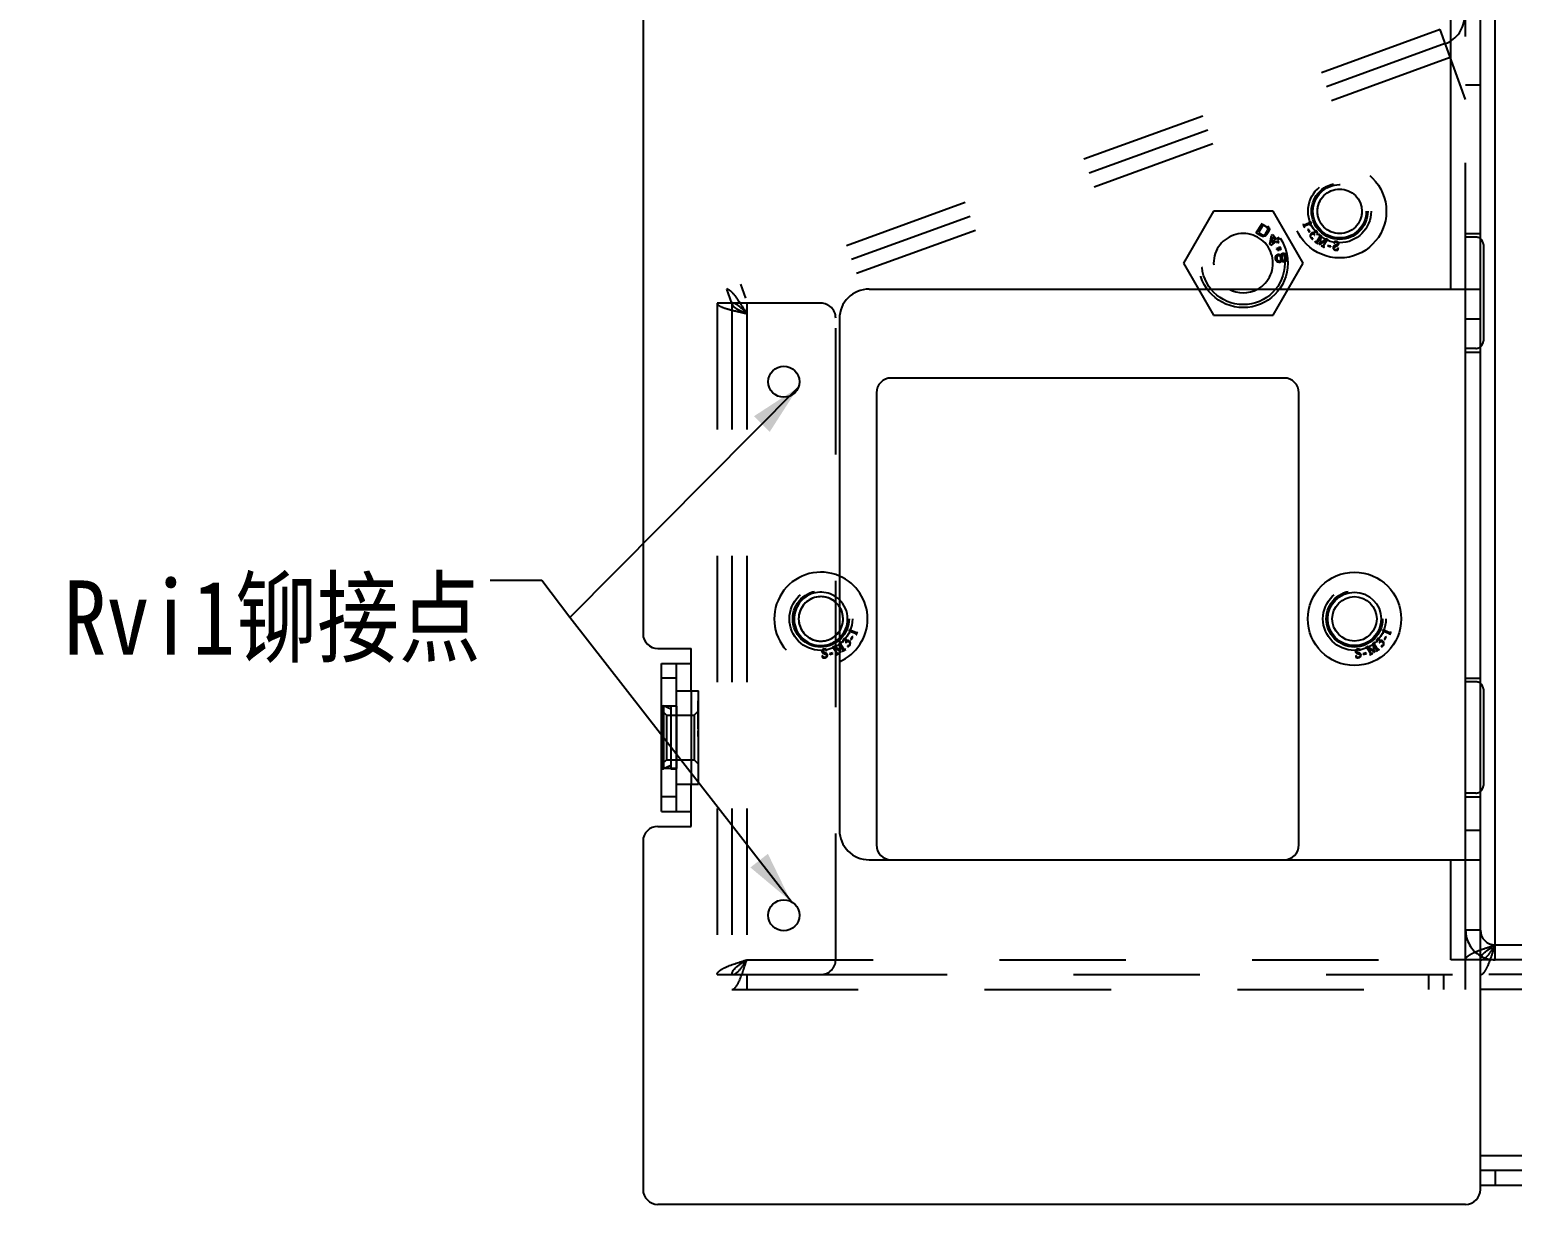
# Model space of a CAD drawing. Header units: millimetres. Extents: x 0 to 8948, y -1340 to 1100.
# Drawn here: x 5355.2 to 5455.3, y -866.8 to -787.6 of the extents above; entities that cross this region are included whole.
import ezdxf

# ---------------------------------------------------------------- set-up
doc = ezdxf.new("R2010")
doc.units = ezdxf.units.MM
doc.header["$LTSCALE"] = 85.25
doc.linetypes.add('HIDDEN', pattern=[0.2, 0.1, -0.1])
doc.layers.get('0').update_dxf_attribs({"linetype": 'CONTINUOUS'})
doc.layers.add('02___PRT_ALL_AXES', color=7, linetype='CONTINUOUS')
doc.layers.add('DEFAULT_2', color=8, linetype='HIDDEN')
doc.styles.get("Standard").update_dxf_attribs({"font": 'txt', "width": 0.85})
doc.dimstyles.get("Standard").update_dxf_attribs({"dimtxt": 2.5, "dimasz": 3.5, "dimexe": 1.5, "dimexo": 1, "dimtad": 1, "dimdsep": 46, "dimtxsty": 'Standard', "dimblk": '_FILLED', "dimblk1": '_FILLED', "dimblk2": '_FILLED', "dimcen": 0.09, "dimadec": 0, "dimazin": 0, "dimtol": 1, "dimtp": 0.01, "dimtm": 0.01, "dimtfac": 1, "dimtofl": 0, "dimtmove": 0, "dimatfit": 3, "dimldrblk": '_FILLED', "dimfxl": 0, "dimtolj": 1, "dimarcsym": 0})

# ---------------------------------------------------------------- blocks, each defined once
blk = doc.blocks.new('_FILLED')
at = {"color": 0, "linetype": 'ByBlock'}
blk.add_solid([(0, 0), (-1, 0.214), (-1, -0.214)], dxfattribs=at)

msp = doc.modelspace()

# ---------------------------------------------------------------- linework, layer by layer
at = {"color": 7, "linetype": 'Continuous'}
for p, q in [((5453.102, -865.829), (5453.102, -613.329)), ((5454.102, -850.329), (5454.102, -645.329)), ((5396.602, -743.829), (5396.602, -828.329)), ((5451.102, -805.079), (5451.102, -773.329)), ((5453.302, -802.079), (5453.302, -808.579)), ((5411.852, -805.079), (5453.102, -805.079)), ((5434.071, -805.079), (5435.081, -806.829)), ((5439.123, -806.829), (5440.133, -805.079)), ((5409.852, -807.079), (5409.852, -841.579)), ((5435.081, -806.829), (5439.123, -806.829)), ((5452.102, -807.079), (5453.102, -807.079)), ((5439.852, -811.079), (5413.352, -811.079)), ((5412.352, -812.079), (5412.352, -842.579)), ((5440.852, -842.579), (5440.852, -812.079)), ((5410.514, -828.065), (5410.502, -828.093)), ((5410.995, -828.266), (5410.514, -828.065)), ((5410.581, -828.276), (5410.558, -828.149)), ((5410.558, -828.149), (5410.972, -828.321)), ((5410.56, -828.281), (5410.581, -828.276)), ((5411.064, -828.214), (5411.041, -828.25)), ((5411.077, -828.22), (5411.064, -828.214)), ((5446.514, -828.065), (5446.502, -828.093)), ((5446.995, -828.266), (5446.514, -828.065)), ((5446.581, -828.276), (5446.558, -828.149)), ((5446.558, -828.149), (5446.972, -828.321)), ((5446.56, -828.281), (5446.581, -828.276)), ((5447.064, -828.214), (5447.041, -828.25)), ((5447.077, -828.22), (5447.064, -828.214)), ((5409.852, -829.104), (5409.909, -829.467)), ((5409.87, -829.05), (5410.089, -829.414)), ((5409.956, -829.587), (5409.87, -829.05)), ((5410.146, -829.372), (5409.933, -829.019)), ((5409.945, -828.949), (5409.987, -828.91)), ((5409.987, -828.91), (5409.98, -828.897)), ((5410.115, -828.894), (5410.133, -828.888)), ((5410.291, -828.941), (5410.311, -828.946)), ((5410.401, -829.176), (5410.408, -829.193)), ((5410.716, -828.528), (5410.602, -828.71)), ((5410.602, -828.71), (5410.635, -828.731)), ((5410.635, -828.731), (5410.749, -828.548)), ((5410.749, -828.548), (5410.716, -828.528)), ((5410.993, -828.364), (5410.982, -828.411)), ((5410.982, -828.411), (5410.996, -828.416)), ((5445.357, -829.273), (5445.364, -829.285)), ((5445.364, -829.285), (5445.44, -829.251)), ((5445.44, -829.251), (5445.688, -829.662)), ((5445.711, -829.649), (5445.469, -829.247)), ((5445.469, -829.247), (5445.956, -829.587)), ((5445.909, -829.467), (5445.503, -829.185)), ((5445.833, -828.986), (5445.909, -829.467)), ((5445.87, -829.05), (5446.089, -829.414)), ((5445.956, -829.587), (5445.87, -829.05)), ((5446.146, -829.372), (5445.933, -829.019)), ((5445.945, -828.949), (5445.987, -828.91)), ((5445.987, -828.91), (5445.98, -828.897)), ((5446.115, -828.894), (5446.133, -828.888)), ((5446.291, -828.941), (5446.311, -828.946)), ((5446.401, -829.176), (5446.408, -829.193)), ((5446.716, -828.528), (5446.602, -828.71)), ((5446.602, -828.71), (5446.635, -828.731)), ((5446.635, -828.731), (5446.749, -828.548)), ((5446.749, -828.548), (5446.716, -828.528)), ((5446.993, -828.364), (5446.982, -828.411)), ((5446.982, -828.411), (5446.996, -828.416)), ((5397.602, -829.329), (5399.852, -829.329)), ((5399.852, -832.179), (5399.852, -829.329)), ((5409.909, -829.467), (5409.852, -829.427)), ((5409.852, -829.514), (5409.956, -829.587)), ((5410.087, -829.472), (5410.046, -829.51)), ((5410.046, -829.51), (5410.054, -829.522)), ((5410.269, -829.376), (5410.195, -829.402)), ((5410.277, -829.388), (5410.269, -829.376)), ((5444.694, -829.795), (5444.706, -829.794)), ((5444.694, -829.795), (5444.698, -829.931)), ((5444.972, -829.494), (5444.96, -829.495)), ((5444.972, -829.494), (5444.965, -829.39)), ((5445.392, -829.627), (5445.186, -829.689)), ((5445.186, -829.689), (5445.198, -829.727)), ((5445.198, -829.727), (5445.404, -829.664)), ((5445.404, -829.664), (5445.392, -829.627)), ((5445.67, -829.726), (5445.632, -829.76)), ((5445.632, -829.76), (5445.64, -829.772)), ((5445.834, -829.638), (5445.758, -829.673)), ((5445.841, -829.651), (5445.834, -829.638)), ((5446.087, -829.472), (5446.046, -829.51)), ((5446.046, -829.51), (5446.054, -829.522)), ((5446.269, -829.376), (5446.195, -829.402)), ((5446.277, -829.388), (5446.269, -829.376)), ((5397.852, -830.329), (5399.852, -830.329)), ((5398.852, -840.329), (5398.852, -830.329)), ((5398.852, -831.329), (5397.852, -831.329)), ((5398.852, -832.179), (5400.352, -832.179)), ((5400.352, -838.479), (5400.352, -832.18)), ((5453.302, -832.079), (5453.302, -838.579)), ((5398.852, -838.479), (5400.352, -838.479)), ((5399.852, -841.329), (5399.852, -838.479)), ((5398.852, -839.329), (5397.852, -839.329)), ((5397.852, -840.329), (5399.852, -840.329)), ((5397.602, -841.329), (5399.852, -841.329)), ((5452.102, -841.579), (5453.102, -841.579)), ((5396.602, -842.329), (5396.602, -865.829)), ((5411.852, -843.579), (5453.102, -843.579)), ((5451.102, -850.329), (5451.102, -843.579)), ((5454.102, -849.329), (5768.102, -849.329)), ((5769.102, -850.329), (5451.102, -850.329)), ((5769.102, -852.329), (5453.102, -852.329)), ((5453.102, -863.529), (5460.452, -863.529)), ((5453.102, -864.529), (5769.102, -864.529)), ((5454.102, -864.529), (5454.102, -865.529)), ((5452.102, -866.829), (5397.602, -866.829))]:
    msp.add_line(p, q, dxfattribs=at)
at = {"color": 3, "linetype": 'Continuous'}
for p, q in [((5452.102, -843.579), (5452.102, -805.079)), ((5397.852, -840.329), (5397.852, -830.329)), ((5453.102, -865.529), (5769.102, -865.529))]:
    msp.add_line(p, q, dxfattribs=at)
at = {"color": 7, "linetype": 'Continuous'}
for radius in [3.15, 1.8, 1.5]:
    msp.add_circle((5444.602, -827.329), radius, dxfattribs=at)
for centre, radius, start, end in [((5452.802, -802.079), 0.5, 0, 51.92969), ((5411.852, -807.079), 2, 90, 180), ((5452.802, -808.579), 0.5, 308.07031, 0), ((5413.352, -812.079), 1, 90, 180), ((5439.852, -812.079), 1, 0, 90), ((5408.602, -827.329), 3.15, 293.38463, 66.61689), ((5408.602, -827.329), 1.8, 314.04833, 45.95367), ((5408.602, -827.329), 1.5, 326.48413, 33.51587), ((5397.602, -828.329), 1, 180, 270), ((5409.169, -827.711), 1.438, 298.37484, 301.08982), ((5445.169, -827.711), 1.438, 297.53662, 301.08982), ((5452.802, -832.079), 0.5, 0, 51.92969), ((5452.802, -838.579), 0.5, 308.07031, 0), ((5397.602, -842.329), 1, 90, 180), ((5411.852, -841.579), 2, 180, 270), ((5413.352, -842.579), 1, 180, 270), ((5439.852, -842.579), 1, 270, 0), ((5454.102, -848.329), 1, 180, 270), ((5397.602, -865.829), 1, 180, 270), ((5452.102, -865.829), 1, 270, 0)]:
    msp.add_arc(centre, radius, start, end, dxfattribs=at)
at = {"color": 3, "linetype": 'Continuous'}
msp.add_arc((5454.102, -848.329), 2, 239.86467, 270, dxfattribs=at)
at = {"color": 7, "linetype": 'Continuous'}
for points in [[(5410.502, -828.093), (5410.531, -828.169), (5410.551, -828.232), (5410.56, -828.281)], [(5411.041, -828.25), (5411.03, -828.269), (5411.015, -828.274), (5410.995, -828.266)], [(5411.034, -828.317), (5411.049, -828.281), (5411.064, -828.249), (5411.077, -828.22)], [(5446.502, -828.093), (5446.531, -828.169), (5446.551, -828.232), (5446.56, -828.281)], [(5447.041, -828.25), (5447.03, -828.269), (5447.015, -828.274), (5446.995, -828.266)], [(5447.034, -828.317), (5447.049, -828.281), (5447.064, -828.249), (5447.077, -828.22)], [(5409.98, -828.897), (5409.959, -828.912), (5409.936, -828.927), (5409.911, -828.942)], [(5409.933, -829.019), (5409.924, -829.004), (5409.92, -828.992), (5409.922, -828.982)], [(5409.922, -828.982), (5409.924, -828.972), (5409.932, -828.962), (5409.945, -828.949)], [(5410.088, -828.785), (5410.087, -828.817), (5410.096, -828.853), (5410.115, -828.894)], [(5410.128, -828.694), (5410.103, -828.723), (5410.09, -828.753), (5410.088, -828.785)], [(5410.133, -828.888), (5410.12, -828.861), (5410.115, -828.834), (5410.119, -828.808)], [(5410.119, -828.808), (5410.123, -828.782), (5410.132, -828.76), (5410.148, -828.742)], [(5410.207, -828.651), (5410.177, -828.655), (5410.151, -828.669), (5410.128, -828.694)], [(5410.148, -828.742), (5410.165, -828.723), (5410.185, -828.713), (5410.207, -828.711)], [(5410.278, -828.668), (5410.261, -828.652), (5410.237, -828.647), (5410.207, -828.651)], [(5410.207, -828.711), (5410.229, -828.709), (5410.25, -828.716), (5410.268, -828.732)], [(5410.268, -828.732), (5410.294, -828.755), (5410.302, -828.808), (5410.294, -828.89)], [(5410.312, -828.731), (5410.307, -828.705), (5410.296, -828.684), (5410.278, -828.668)], [(5410.294, -828.89), (5410.292, -828.908), (5410.291, -828.925), (5410.291, -828.941)], [(5410.311, -828.946), (5410.312, -828.915), (5410.319, -828.89), (5410.334, -828.874)], [(5410.314, -828.833), (5410.318, -828.791), (5410.317, -828.758), (5410.312, -828.731)], [(5410.414, -828.781), (5410.374, -828.781), (5410.341, -828.799), (5410.314, -828.833)], [(5410.334, -828.874), (5410.354, -828.852), (5410.379, -828.843), (5410.411, -828.846)], [(5410.408, -829.157), (5410.403, -829.162), (5410.401, -829.169), (5410.401, -829.176)], [(5410.444, -829.141), (5410.427, -829.144), (5410.415, -829.149), (5410.408, -829.157)], [(5410.408, -829.193), (5410.418, -829.203), (5410.434, -829.202), (5410.456, -829.193)], [(5410.411, -828.846), (5410.442, -828.849), (5410.473, -828.863), (5410.501, -828.888)], [(5410.524, -828.826), (5410.49, -828.795), (5410.454, -828.78), (5410.414, -828.781)], [(5410.53, -829.103), (5410.514, -829.12), (5410.485, -829.133), (5410.444, -829.141)], [(5410.456, -829.193), (5410.478, -829.183), (5410.503, -829.163), (5410.531, -829.132)], [(5410.501, -828.888), (5410.535, -828.919), (5410.555, -828.956), (5410.56, -828.998)], [(5410.593, -828.972), (5410.591, -828.914), (5410.568, -828.865), (5410.524, -828.826)], [(5410.56, -828.998), (5410.565, -829.041), (5410.554, -829.076), (5410.53, -829.103)], [(5410.531, -829.132), (5410.574, -829.084), (5410.595, -829.031), (5410.593, -828.972)], [(5410.972, -828.321), (5410.991, -828.329), (5410.998, -828.343), (5410.993, -828.364)], [(5410.996, -828.416), (5411.006, -828.387), (5411.019, -828.354), (5411.034, -828.317)], [(5445.433, -829.23), (5445.392, -829.255), (5445.366, -829.269), (5445.357, -829.273)], [(5445.503, -829.185), (5445.491, -829.194), (5445.467, -829.209), (5445.433, -829.23)], [(5445.98, -828.897), (5445.959, -828.912), (5445.936, -828.927), (5445.911, -828.942)], [(5445.933, -829.019), (5445.924, -829.004), (5445.92, -828.992), (5445.922, -828.982)], [(5445.922, -828.982), (5445.924, -828.972), (5445.932, -828.962), (5445.945, -828.949)], [(5446.088, -828.785), (5446.087, -828.817), (5446.096, -828.853), (5446.115, -828.894)], [(5446.128, -828.694), (5446.103, -828.723), (5446.09, -828.753), (5446.088, -828.785)], [(5446.133, -828.888), (5446.12, -828.861), (5446.115, -828.834), (5446.119, -828.808)], [(5446.119, -828.808), (5446.123, -828.782), (5446.132, -828.76), (5446.148, -828.742)], [(5446.207, -828.651), (5446.177, -828.655), (5446.151, -828.669), (5446.128, -828.694)], [(5446.148, -828.742), (5446.165, -828.723), (5446.185, -828.713), (5446.207, -828.711)], [(5446.278, -828.668), (5446.261, -828.652), (5446.237, -828.647), (5446.207, -828.651)], [(5446.207, -828.711), (5446.229, -828.709), (5446.25, -828.716), (5446.268, -828.732)], [(5446.268, -828.732), (5446.294, -828.755), (5446.302, -828.808), (5446.294, -828.89)], [(5446.312, -828.731), (5446.307, -828.705), (5446.296, -828.684), (5446.278, -828.668)], [(5446.294, -828.89), (5446.292, -828.908), (5446.291, -828.925), (5446.291, -828.941)], [(5446.311, -828.946), (5446.312, -828.915), (5446.319, -828.89), (5446.334, -828.874)], [(5446.314, -828.833), (5446.318, -828.791), (5446.317, -828.758), (5446.312, -828.731)], [(5446.414, -828.781), (5446.374, -828.781), (5446.341, -828.799), (5446.314, -828.833)], [(5446.334, -828.874), (5446.354, -828.852), (5446.379, -828.843), (5446.411, -828.846)], [(5446.408, -829.157), (5446.403, -829.162), (5446.401, -829.169), (5446.401, -829.176)], [(5446.444, -829.141), (5446.427, -829.144), (5446.415, -829.149), (5446.408, -829.157)], [(5446.408, -829.193), (5446.418, -829.203), (5446.434, -829.202), (5446.456, -829.193)], [(5446.411, -828.846), (5446.442, -828.849), (5446.473, -828.863), (5446.501, -828.888)], [(5446.524, -828.826), (5446.49, -828.795), (5446.454, -828.78), (5446.414, -828.781)], [(5446.53, -829.103), (5446.514, -829.12), (5446.485, -829.133), (5446.444, -829.141)], [(5446.456, -829.193), (5446.478, -829.183), (5446.503, -829.163), (5446.531, -829.132)], [(5446.501, -828.888), (5446.535, -828.919), (5446.555, -828.956), (5446.56, -828.998)], [(5446.593, -828.972), (5446.591, -828.914), (5446.568, -828.865), (5446.524, -828.826)], [(5446.56, -828.998), (5446.565, -829.041), (5446.554, -829.076), (5446.53, -829.103)], [(5446.531, -829.132), (5446.574, -829.084), (5446.595, -829.031), (5446.593, -828.972)], [(5446.972, -828.321), (5446.991, -828.329), (5446.998, -828.343), (5446.993, -828.364)], [(5446.996, -828.416), (5447.006, -828.387), (5447.019, -828.354), (5447.034, -828.317)], [(5410.054, -829.522), (5410.095, -829.496), (5410.131, -829.473), (5410.164, -829.453)], [(5410.103, -829.447), (5410.103, -829.455), (5410.098, -829.463), (5410.087, -829.472)], [(5410.089, -829.414), (5410.099, -829.43), (5410.103, -829.441), (5410.103, -829.447)], [(5410.17, -829.403), (5410.163, -829.399), (5410.156, -829.389), (5410.146, -829.372)], [(5410.164, -829.453), (5410.188, -829.438), (5410.226, -829.417), (5410.277, -829.388)], [(5410.195, -829.402), (5410.185, -829.407), (5410.176, -829.406), (5410.17, -829.403)], [(5444.705, -829.42), (5444.674, -829.452), (5444.662, -829.489), (5444.666, -829.531)], [(5444.666, -829.531), (5444.67, -829.565), (5444.685, -829.595), (5444.713, -829.619)], [(5444.698, -829.931), (5444.749, -829.954), (5444.804, -829.962), (5444.863, -829.956)], [(5444.829, -829.365), (5444.776, -829.37), (5444.734, -829.389), (5444.705, -829.42)], [(5444.772, -829.898), (5444.738, -829.873), (5444.717, -829.838), (5444.706, -829.794)], [(5444.713, -829.497), (5444.71, -829.472), (5444.719, -829.449), (5444.738, -829.428)], [(5444.745, -829.549), (5444.725, -829.535), (5444.715, -829.517), (5444.713, -829.497)], [(5444.713, -829.619), (5444.74, -829.643), (5444.787, -829.667), (5444.854, -829.693)], [(5444.738, -829.428), (5444.758, -829.407), (5444.785, -829.394), (5444.817, -829.391)], [(5444.863, -829.606), (5444.804, -829.583), (5444.765, -829.564), (5444.745, -829.549)], [(5444.879, -829.93), (5444.841, -829.934), (5444.806, -829.924), (5444.772, -829.898)], [(5444.817, -829.391), (5444.886, -829.383), (5444.934, -829.418), (5444.96, -829.494)], [(5444.965, -829.39), (5444.928, -829.368), (5444.882, -829.359), (5444.829, -829.365)], [(5444.854, -829.693), (5444.901, -829.712), (5444.935, -829.729), (5444.957, -829.745)], [(5444.995, -829.671), (5444.968, -829.651), (5444.924, -829.63), (5444.863, -829.606)], [(5444.863, -829.956), (5444.926, -829.949), (5444.973, -829.929), (5445.005, -829.894)], [(5444.965, -829.889), (5444.943, -829.913), (5444.914, -829.926), (5444.879, -829.93)], [(5444.957, -829.745), (5444.979, -829.761), (5444.991, -829.782), (5444.994, -829.809)], [(5444.994, -829.809), (5444.997, -829.838), (5444.987, -829.865), (5444.965, -829.889)], [(5445.045, -829.766), (5445.041, -829.722), (5445.023, -829.69), (5444.995, -829.671)], [(5445.005, -829.894), (5445.037, -829.86), (5445.051, -829.816), (5445.045, -829.766)], [(5445.64, -829.772), (5445.679, -829.746), (5445.713, -829.725), (5445.739, -829.709)], [(5445.698, -829.692), (5445.697, -829.699), (5445.688, -829.711), (5445.67, -829.726)], [(5445.688, -829.662), (5445.696, -829.675), (5445.699, -829.685), (5445.698, -829.692)], [(5445.758, -829.673), (5445.741, -829.681), (5445.726, -829.674), (5445.711, -829.649)], [(5445.739, -829.709), (5445.775, -829.687), (5445.809, -829.668), (5445.841, -829.651)], [(5446.054, -829.522), (5446.095, -829.496), (5446.131, -829.473), (5446.164, -829.453)], [(5446.103, -829.447), (5446.103, -829.455), (5446.098, -829.463), (5446.087, -829.472)], [(5446.089, -829.414), (5446.099, -829.43), (5446.103, -829.441), (5446.103, -829.447)], [(5446.17, -829.403), (5446.163, -829.399), (5446.156, -829.389), (5446.146, -829.372)], [(5446.164, -829.453), (5446.188, -829.438), (5446.226, -829.417), (5446.277, -829.388)], [(5446.195, -829.402), (5446.185, -829.407), (5446.176, -829.406), (5446.17, -829.403)]]:
    msp.add_open_spline(points, degree=3, dxfattribs=at)
for points, knots in [([(5453.102, -850.329), (5453.102, -850.31), (5453.108, -850.226), (5453.139, -850.146), (5453.171, -850.092)], [0, 0, 0, 0, 0.2390557, 1, 1, 1, 1]), ([(5453.102, -850.329), (5453.129, -850.329), (5453.244, -850.318), (5453.35, -850.26), (5453.421, -850.207)], [0, 0, 0, 0, 0.2318764, 1, 1, 1, 1])]:
    msp.add_open_spline(points, degree=3, knots=knots, dxfattribs=at)
at = {"layer": '02___PRT_ALL_AXES', "color": 8, "linetype": 'HIDDEN'}
for p, q in [((5397.852, -833.229), (5397.852, -837.429)), ((5398.852, -833.229), (5397.852, -833.229)), ((5398.852, -833.229), (5398.852, -837.429)), ((5398.852, -837.429), (5397.852, -837.429))]:
    msp.add_line(p, q, dxfattribs=at)
at = {"layer": '02___PRT_ALL_AXES', "color": 7, "linetype": 'Continuous'}
for centre, radius in [((5443.602, -799.829), 1.5), ((5406.102, -811.329), 1.05), ((5444.602, -827.329), 1.5), ((5406.102, -847.329), 1.05)]:
    msp.add_circle(centre, radius, dxfattribs=at)
at = {"layer": '02___PRT_ALL_AXES', "color": 8, "linetype": 'HIDDEN'}
for centre, radius, start, end in [((5437.102, -803.329), 2, 298.75349, 241.24651), ((5408.602, -827.329), 1.5, 22.82893, 338.12674)]:
    msp.add_arc(centre, radius, start, end, dxfattribs=at)
at = {"layer": '02___PRT_ALL_AXES', "color": 7, "linetype": 'Continuous'}
for centre, radius, start, end in [((5437.102, -803.329), 2, 241.24651, 298.75349), ((5408.602, -827.329), 1.5, 338.12674, 22.82893)]:
    msp.add_arc(centre, radius, start, end, dxfattribs=at)
at = {"layer": 'DEFAULT_2', "color": 8, "linetype": 'HIDDEN'}
for p, q in [((5452.102, -805.079), (5452.102, -645.329)), ((5450.384, -787.574), (5402.26, -805.09)), ((5452.102, -792.295), (5450.384, -787.574)), ((5450.726, -788.514), (5402.602, -806.03)), ((5451.068, -789.454), (5403.602, -806.73)), ((5453.102, -791.329), (5452.102, -791.329)), ((5435.081, -799.829), (5433.06, -803.329)), ((5439.123, -799.829), (5435.081, -799.829)), ((5441.143, -803.329), (5439.123, -799.829)), ((5437.979, -801.285), (5438.391, -800.621)), ((5438.432, -800.744), (5438.118, -801.251)), ((5438.118, -801.251), (5438.373, -801.409)), ((5438.687, -800.903), (5438.432, -800.744)), ((5438.604, -801.352), (5438.739, -801.135)), ((5438.735, -800.952), (5438.687, -800.903)), ((5438.824, -801.188), (5438.689, -801.405)), ((5438.759, -801.008), (5438.735, -800.952)), ((5438.739, -801.135), (5438.761, -801.069)), ((5438.744, -800.819), (5438.803, -800.874)), ((5438.761, -801.069), (5438.759, -801.008)), ((5438.803, -800.874), (5438.842, -800.938)), ((5438.855, -801.107), (5438.824, -801.188)), ((5438.842, -800.938), (5438.862, -801.031)), ((5438.862, -801.031), (5438.855, -801.107)), ((5441.14, -800.714), (5441.126, -800.72)), ((5441.163, -800.75), (5441.14, -800.714)), ((5441.69, -800.565), (5441.208, -800.766)), ((5441.208, -800.916), (5441.221, -800.911)), ((5441.221, -800.911), (5441.211, -800.864)), ((5441.231, -800.821), (5441.646, -800.649)), ((5441.488, -801.028), (5441.455, -801.048)), ((5441.455, -801.048), (5441.569, -801.231)), ((5441.602, -801.21), (5441.488, -801.028)), ((5441.569, -801.231), (5441.602, -801.21)), ((5441.646, -800.649), (5441.623, -800.776)), ((5441.623, -800.776), (5441.644, -800.781)), ((5441.702, -800.593), (5441.69, -800.565)), ((5438.319, -801.496), (5437.979, -801.285)), ((5438.399, -801.525), (5438.319, -801.496)), ((5438.373, -801.409), (5438.439, -801.43)), ((5438.473, -801.531), (5438.399, -801.525)), ((5438.439, -801.43), (5438.499, -801.427)), ((5438.566, -801.509), (5438.473, -801.531)), ((5438.499, -801.427), (5438.554, -801.401)), ((5438.554, -801.401), (5438.604, -801.352)), ((5438.63, -801.468), (5438.566, -801.509)), ((5438.689, -801.405), (5438.63, -801.468)), ((5438.892, -802.048), (5439.015, -801.452)), ((5438.952, -802.128), (5438.892, -802.048)), ((5439.318, -801.849), (5438.952, -802.128)), ((5439.085, -801.544), (5439, -801.966)), ((5439, -801.966), (5439.257, -801.77)), ((5439.015, -801.452), (5439.096, -801.39)), ((5439.257, -801.77), (5439.085, -801.544)), ((5439.096, -801.39), (5439.338, -801.708)), ((5439.419, -801.982), (5439.318, -801.849)), ((5439.338, -801.708), (5439.527, -801.564)), ((5439.585, -801.646), (5439.399, -801.787)), ((5439.399, -801.787), (5439.5, -801.92)), ((5439.5, -801.92), (5439.419, -801.982)), ((5439.498, -802.341), (5439.556, -802.21)), ((5439.578, -802.219), (5439.529, -802.328)), ((5439.556, -802.21), (5439.578, -802.219)), ((5441.796, -801.693), (5441.803, -801.676)), ((5441.893, -801.446), (5441.913, -801.441)), ((5441.935, -801.876), (5441.927, -801.888)), ((5442.009, -801.902), (5441.935, -801.876)), ((5442.271, -801.519), (5442.058, -801.872)), ((5442.071, -801.388), (5442.089, -801.394)), ((5442.114, -801.914), (5442.334, -801.55)), ((5442.157, -802.01), (5442.116, -801.972)), ((5442.15, -802.022), (5442.157, -802.01)), ((5442.224, -801.397), (5442.217, -801.41)), ((5442.217, -801.41), (5442.259, -801.449)), ((5442.334, -801.55), (5442.248, -802.087)), ((5442.248, -802.087), (5442.735, -801.747)), ((5442.295, -801.967), (5442.37, -801.486)), ((5442.701, -801.685), (5442.295, -801.967)), ((5442.37, -802.138), (5442.362, -802.151)), ((5442.446, -802.173), (5442.37, -802.138)), ((5442.735, -801.747), (5442.493, -802.149)), ((5442.516, -802.162), (5442.763, -801.751)), ((5442.572, -802.26), (5442.534, -802.226)), ((5442.564, -802.272), (5442.572, -802.26)), ((5442.763, -801.751), (5442.839, -801.785)), ((5442.812, -802.127), (5442.8, -802.164)), ((5442.8, -802.164), (5443.006, -802.227)), ((5443.018, -802.189), (5442.812, -802.127)), ((5442.839, -801.785), (5442.847, -801.773)), ((5443.006, -802.227), (5443.018, -802.189)), ((5443.239, -801.89), (5443.232, -801.994)), ((5443.232, -801.994), (5443.243, -801.995)), ((5452.102, -801.329), (5453.102, -801.329)), ((5452.802, -801.579), (5452.102, -801.579)), ((5439.277, -802.997), (5439.283, -802.913)), ((5439.286, -803.063), (5439.277, -802.997)), ((5439.283, -802.913), (5439.322, -802.823)), ((5439.314, -803.144), (5439.286, -803.063)), ((5439.376, -803.219), (5439.314, -803.144)), ((5439.322, -802.823), (5439.366, -802.767)), ((5439.355, -802.397), (5439.466, -802.353)), ((5439.367, -802.428), (5439.355, -802.397)), ((5439.356, -802.307), (5439.366, -802.285)), ((5439.466, -802.353), (5439.356, -802.307)), ((5439.369, -802.917), (5439.361, -802.986)), ((5439.361, -802.986), (5439.37, -803.052)), ((5439.366, -802.285), (5439.498, -802.341)), ((5439.366, -802.767), (5439.445, -802.722)), ((5439.478, -802.384), (5439.367, -802.428)), ((5439.411, -802.844), (5439.369, -802.917)), ((5439.37, -803.052), (5439.396, -803.116)), ((5439.434, -803.262), (5439.376, -803.219)), ((5439.396, -803.116), (5439.456, -803.175)), ((5439.457, -802.804), (5439.411, -802.844)), ((5439.43, -802.493), (5439.478, -802.384)), ((5439.452, -802.502), (5439.43, -802.493)), ((5439.522, -803.283), (5439.434, -803.262)), ((5439.445, -802.722), (5439.496, -802.715)), ((5439.51, -802.372), (5439.452, -802.502)), ((5439.456, -803.175), (5439.511, -803.201)), ((5439.49, -802.8), (5439.457, -802.804)), ((5439.546, -802.826), (5439.49, -802.8)), ((5439.496, -802.715), (5439.568, -802.739)), ((5439.642, -802.427), (5439.51, -802.372)), ((5439.511, -803.201), (5439.545, -803.196)), ((5439.573, -803.276), (5439.522, -803.283)), ((5439.529, -802.328), (5439.64, -802.284)), ((5439.652, -802.315), (5439.541, -802.359)), ((5439.541, -802.359), (5439.651, -802.405)), ((5439.545, -803.196), (5439.591, -803.156)), ((5439.605, -802.885), (5439.546, -802.826)), ((5439.568, -802.739), (5439.625, -802.781)), ((5439.636, -803.234), (5439.573, -803.276)), ((5439.591, -803.156), (5439.632, -803.083)), ((5439.631, -802.949), (5439.605, -802.885)), ((5439.625, -802.781), (5439.647, -802.812)), ((5439.64, -803.015), (5439.631, -802.949)), ((5439.632, -803.083), (5439.64, -803.015)), ((5439.68, -803.178), (5439.636, -803.234)), ((5439.64, -802.284), (5439.652, -802.315)), ((5439.651, -802.405), (5439.642, -802.427)), ((5439.647, -802.812), (5439.659, -802.777)), ((5439.659, -802.777), (5439.701, -802.704)), ((5439.692, -803.142), (5439.68, -803.178)), ((5439.713, -803.173), (5439.692, -803.142)), ((5439.706, -802.871), (5439.699, -802.94)), ((5439.699, -802.94), (5439.708, -803.006)), ((5439.701, -802.704), (5439.78, -802.659)), ((5439.731, -802.8), (5439.706, -802.871)), ((5439.708, -803.006), (5439.734, -803.069)), ((5439.773, -803.232), (5439.713, -803.173)), ((5439.792, -802.742), (5439.731, -802.8)), ((5439.734, -803.069), (5439.776, -803.131)), ((5439.862, -803.254), (5439.773, -803.232)), ((5439.776, -803.131), (5439.851, -803.171)), ((5439.78, -802.659), (5439.831, -802.652)), ((5439.842, -802.735), (5439.792, -802.742)), ((5439.831, -802.652), (5439.92, -802.674)), ((5439.917, -802.775), (5439.842, -802.735)), ((5439.851, -803.171), (5439.901, -803.164)), ((5439.912, -803.247), (5439.862, -803.254)), ((5439.901, -803.164), (5439.962, -803.105)), ((5439.992, -803.202), (5439.912, -803.247)), ((5439.959, -802.836), (5439.917, -802.775)), ((5439.92, -802.674), (5439.977, -802.716)), ((5439.985, -802.9), (5439.959, -802.836)), ((5439.962, -803.105), (5439.986, -803.035)), ((5439.977, -802.716), (5440.039, -802.792)), ((5439.994, -802.966), (5439.985, -802.9)), ((5439.986, -803.035), (5439.994, -802.966)), ((5440.036, -803.146), (5439.992, -803.202)), ((5440.075, -803.056), (5440.036, -803.146)), ((5440.039, -802.792), (5440.067, -802.87)), ((5440.081, -802.973), (5440.075, -803.056)), ((5443.51, -802.295), (5443.498, -802.294)), ((5443.506, -802.431), (5443.51, -802.295)), ((5433.06, -803.329), (5434.071, -805.079)), ((5440.133, -805.079), (5441.143, -803.329)), ((5402.602, -806.03), (5402.26, -805.09)), ((5403.542, -805.688), (5403.2, -804.748)), ((5401.602, -806.03), (5401.602, -851.329)), ((5408.602, -806.03), (5401.602, -806.03)), ((5402.602, -806.03), (5402.602, -852.329)), ((5403.602, -806.03), (5403.602, -851.329)), ((5409.602, -850.329), (5409.602, -807.03)), ((5452.802, -809.079), (5452.102, -809.079)), ((5452.102, -809.329), (5453.102, -809.329)), ((5409.357, -829.273), (5409.364, -829.285)), ((5409.364, -829.285), (5409.44, -829.251)), ((5409.44, -829.251), (5409.688, -829.662)), ((5409.711, -829.649), (5409.469, -829.247)), ((5409.469, -829.247), (5409.852, -829.514)), ((5409.852, -829.427), (5409.503, -829.185)), ((5409.833, -828.986), (5409.852, -829.104)), ((5408.694, -829.795), (5408.706, -829.794)), ((5408.694, -829.795), (5408.698, -829.931)), ((5408.972, -829.494), (5408.96, -829.495)), ((5408.972, -829.494), (5408.965, -829.39)), ((5409.392, -829.627), (5409.186, -829.689)), ((5409.186, -829.689), (5409.198, -829.727)), ((5409.198, -829.727), (5409.404, -829.664)), ((5409.404, -829.664), (5409.392, -829.627)), ((5409.67, -829.726), (5409.632, -829.76)), ((5409.632, -829.76), (5409.64, -829.772)), ((5409.834, -829.638), (5409.758, -829.673)), ((5409.841, -829.651), (5409.834, -829.638)), ((5399.852, -832.179), (5399.852, -838.479)), ((5452.102, -831.329), (5453.102, -831.329)), ((5452.802, -831.579), (5452.102, -831.579)), ((5397.882, -833.204), (5397.982, -833.204)), ((5397.882, -833.205), (5397.882, -837.454)), ((5397.982, -833.204), (5397.982, -837.454)), ((5398.472, -833.43), (5397.982, -833.204)), ((5398.472, -833.204), (5398.852, -833.204)), ((5398.472, -833.205), (5398.472, -837.454)), ((5400.332, -834.745), (5400.332, -832.854)), ((5400.332, -832.854), (5400.352, -832.854)), ((5400.332, -832.867), (5400.352, -832.867)), ((5400.352, -832.89), (5400.332, -832.89)), ((5400.332, -832.897), (5400.352, -832.897)), ((5400.332, -832.936), (5400.352, -832.936)), ((5400.352, -832.936), (5400.332, -832.936)), ((5400.352, -832.937), (5400.332, -832.937)), ((5400.332, -832.938), (5400.352, -832.938)), ((5400.332, -832.949), (5400.352, -832.949)), ((5400.352, -832.959), (5400.332, -832.959)), ((5400.332, -833.182), (5400.352, -833.182)), ((5400.332, -833.216), (5400.352, -833.216)), ((5398.182, -833.829), (5397.882, -833.529)), ((5398.182, -833.829), (5398.182, -836.829)), ((5398.182, -833.829), (5400.052, -833.829)), ((5400.052, -833.829), (5400.352, -833.529)), ((5400.052, -833.829), (5400.052, -836.829)), ((5400.332, -833.296), (5400.352, -833.296)), ((5400.332, -833.33), (5400.352, -833.33)), ((5400.332, -833.338), (5400.352, -833.338)), ((5400.332, -833.351), (5400.352, -833.351)), ((5400.352, -833.37), (5400.332, -833.37)), ((5400.332, -833.372), (5400.352, -833.372)), ((5400.332, -833.374), (5400.352, -833.374)), ((5400.332, -833.4), (5400.352, -833.4)), ((5400.332, -833.401), (5400.352, -833.401)), ((5400.332, -833.407), (5400.352, -833.407)), ((5400.332, -833.418), (5400.352, -833.418)), ((5400.352, -833.429), (5400.332, -833.429)), ((5400.332, -833.43), (5400.352, -833.43)), ((5400.332, -833.475), (5400.352, -833.475)), ((5400.332, -833.488), (5400.352, -833.488)), ((5400.332, -833.517), (5400.352, -833.517)), ((5400.332, -833.521), (5400.352, -833.521)), ((5400.352, -833.523), (5400.332, -833.523)), ((5400.332, -833.53), (5400.352, -833.53)), ((5400.332, -833.597), (5400.352, -833.597)), ((5400.352, -833.615), (5400.332, -833.615)), ((5400.332, -833.617), (5400.352, -833.617)), ((5400.332, -833.619), (5400.352, -833.619)), ((5400.352, -833.621), (5400.332, -833.621)), ((5400.352, -833.635), (5400.332, -833.635)), ((5400.332, -833.638), (5400.352, -833.638)), ((5400.332, -833.64), (5400.352, -833.64)), ((5400.332, -833.653), (5400.352, -833.653)), ((5400.332, -833.655), (5400.352, -833.655)), ((5400.332, -833.662), (5400.352, -833.662)), ((5400.332, -833.663), (5400.352, -833.663)), ((5400.332, -833.724), (5400.352, -833.724)), ((5400.332, -833.725), (5400.352, -833.725)), ((5400.352, -833.736), (5400.332, -833.736)), ((5400.332, -833.762), (5400.352, -833.762)), ((5400.332, -833.768), (5400.352, -833.768)), ((5400.332, -833.783), (5400.352, -833.783)), ((5400.332, -833.785), (5400.352, -833.785)), ((5400.352, -833.799), (5400.332, -833.799)), ((5400.332, -833.803), (5400.352, -833.803)), ((5400.332, -833.812), (5400.352, -833.812)), ((5400.332, -833.814), (5400.352, -833.814)), ((5400.332, -833.816), (5400.352, -833.816)), ((5400.332, -833.828), (5400.352, -833.828)), ((5400.352, -833.842), (5400.332, -833.842)), ((5400.332, -833.843), (5400.352, -833.843)), ((5400.332, -833.844), (5400.352, -833.844)), ((5400.352, -833.877), (5400.332, -833.877)), ((5400.332, -833.885), (5400.352, -833.885)), ((5400.332, -833.944), (5400.352, -833.944)), ((5400.352, -833.952), (5400.332, -833.952)), ((5400.332, -833.976), (5400.352, -833.976)), ((5400.332, -833.986), (5400.352, -833.986)), ((5400.352, -833.998), (5400.332, -833.998)), ((5400.332, -834.009), (5400.352, -834.009)), ((5400.332, -834.01), (5400.352, -834.01)), ((5400.332, -834.02), (5400.352, -834.02)), ((5400.332, -834.023), (5400.352, -834.023)), ((5400.332, -834.061), (5400.352, -834.061)), ((5400.332, -834.09), (5400.352, -834.09)), ((5400.332, -834.098), (5400.352, -834.098)), ((5400.332, -834.098), (5400.352, -834.098)), ((5400.352, -834.174), (5400.332, -834.174)), ((5400.332, -834.192), (5400.352, -834.192)), ((5400.332, -834.221), (5400.352, -834.221)), ((5400.332, -834.234), (5400.352, -834.234)), ((5400.352, -834.243), (5400.332, -834.243)), ((5400.332, -834.261), (5400.352, -834.261)), ((5400.352, -834.292), (5400.332, -834.292)), ((5400.332, -834.299), (5400.352, -834.299)), ((5400.352, -834.428), (5400.332, -834.428)), ((5400.332, -834.463), (5400.352, -834.463)), ((5400.332, -834.491), (5400.352, -834.491)), ((5400.332, -834.498), (5400.352, -834.498)), ((5400.332, -834.528), (5400.352, -834.528)), ((5400.332, -834.539), (5400.352, -834.539)), ((5400.332, -834.567), (5400.352, -834.567)), ((5400.332, -834.575), (5400.352, -834.575)), ((5400.332, -834.734), (5400.352, -834.734)), ((5400.332, -834.745), (5400.352, -834.745)), ((5400.332, -835.266), (5400.332, -834.885)), ((5400.352, -834.885), (5400.332, -834.885)), ((5400.332, -834.886), (5400.352, -834.886)), ((5400.332, -834.926), (5400.352, -834.926)), ((5400.332, -834.936), (5400.352, -834.936)), ((5400.332, -834.937), (5400.352, -834.937)), ((5400.352, -834.937), (5400.332, -834.937)), ((5400.332, -834.959), (5400.352, -834.959)), ((5400.332, -834.966), (5400.352, -834.966)), ((5400.352, -834.967), (5400.332, -834.967)), ((5400.332, -834.971), (5400.352, -834.971)), ((5400.332, -834.974), (5400.352, -834.974)), ((5400.332, -835.052), (5400.352, -835.052)), ((5400.332, -835.068), (5400.352, -835.068)), ((5400.332, -835.069), (5400.352, -835.069)), ((5400.332, -835.078), (5400.352, -835.078)), ((5400.332, -835.102), (5400.352, -835.102)), ((5400.332, -835.114), (5400.352, -835.114)), ((5400.332, -835.159), (5400.352, -835.159)), ((5400.332, -835.187), (5400.352, -835.187)), ((5400.332, -835.193), (5400.352, -835.193)), ((5400.332, -835.219), (5400.352, -835.219)), ((5400.332, -835.219), (5400.352, -835.219)), ((5400.332, -835.225), (5400.352, -835.225)), ((5400.332, -835.227), (5400.352, -835.227)), ((5400.352, -835.233), (5400.332, -835.233)), ((5400.332, -835.238), (5400.352, -835.238)), ((5400.332, -835.265), (5400.352, -835.265)), ((5400.332, -835.266), (5400.352, -835.266)), ((5398.182, -836.829), (5397.882, -837.129)), ((5398.472, -837.229), (5397.982, -837.454)), ((5398.182, -836.829), (5400.052, -836.829)), ((5400.052, -836.829), (5400.352, -837.129)), ((5397.882, -837.454), (5397.982, -837.454)), ((5398.472, -837.454), (5398.852, -837.454)), ((5452.802, -839.079), (5452.102, -839.079)), ((5452.102, -839.329), (5453.102, -839.329)), ((5452.102, -850.329), (5452.102, -843.579)), ((5453.102, -848.329), (5452.102, -848.329)), ((5403.602, -850.329), (5451.102, -850.329)), ((5452.102, -852.329), (5452.102, -850.329)), ((5401.602, -851.329), (5408.602, -851.329)), ((5403.602, -851.329), (5403.602, -852.329)), ((5408.602, -851.329), (5453.102, -851.329)), ((5449.602, -851.329), (5449.602, -852.329)), ((5450.602, -851.329), (5450.602, -852.329)), ((5769.102, -851.329), (5453.102, -851.329)), ((5402.602, -852.329), (5453.102, -852.329))]:
    msp.add_line(p, q, dxfattribs=at)
for centre, radius in [((5443.602, -799.829), 3.15), ((5443.602, -799.829), 2.125), ((5443.602, -799.829), 1.9), ((5443.602, -799.829), 1.8), ((5443.602, -799.829), 1.5), ((5437.102, -803.329), 3), ((5437.102, -803.329), 2.8), ((5408.602, -827.329), 2.125), ((5444.602, -827.329), 2.125), ((5408.602, -827.329), 1.9), ((5444.602, -827.329), 1.9)]:
    msp.add_circle(centre, radius, dxfattribs=at)
for centre, radius, start, end in [((5450.042, -786.635), 2, 290, 0), ((5443.035, -800.211), 1.438, 238.91018, 242.46337), ((5452.802, -802.079), 0.5, 51.92969, 90), ((5408.602, -807.03), 1, 0, 90), ((5452.802, -808.579), 0.5, 270, 308.07031), ((5408.602, -827.329), 3.15, 66.61689, 293.38463), ((5408.602, -827.329), 1.8, 45.95367, 270), ((5408.602, -827.329), 1.5, 33.51587, 326.48413), ((5408.602, -827.329), 1.8, 270, 314.04833), ((5409.169, -827.711), 1.438, 297.53662, 298.37484), ((5452.802, -832.079), 0.5, 51.92969, 90), ((5452.802, -838.579), 0.5, 270, 308.07031), ((5454.102, -848.329), 2, 180, 239.86467), ((5408.602, -850.329), 1, 270, 0)]:
    msp.add_arc(centre, radius, start, end, dxfattribs=at)
for points in [[(5441.126, -800.72), (5441.14, -800.749), (5441.155, -800.781), (5441.17, -800.817)], [(5441.208, -800.766), (5441.189, -800.774), (5441.174, -800.769), (5441.163, -800.75)], [(5441.17, -800.817), (5441.185, -800.854), (5441.198, -800.887), (5441.208, -800.916)], [(5441.211, -800.864), (5441.206, -800.843), (5441.213, -800.829), (5441.231, -800.821)], [(5441.644, -800.781), (5441.653, -800.732), (5441.672, -800.669), (5441.702, -800.593)], [(5441.892, -801.231), (5441.887, -801.258), (5441.886, -801.291), (5441.89, -801.333)], [(5441.925, -801.168), (5441.908, -801.184), (5441.897, -801.205), (5441.892, -801.231)], [(5441.91, -801.39), (5441.902, -801.308), (5441.91, -801.255), (5441.936, -801.232)], [(5441.996, -801.151), (5441.966, -801.147), (5441.943, -801.152), (5441.925, -801.168)], [(5441.936, -801.232), (5441.954, -801.216), (5441.975, -801.209), (5441.997, -801.211)], [(5442.075, -801.194), (5442.053, -801.169), (5442.027, -801.155), (5441.996, -801.151)], [(5441.997, -801.211), (5442.019, -801.213), (5442.039, -801.223), (5442.056, -801.242)], [(5442.056, -801.242), (5442.072, -801.26), (5442.081, -801.282), (5442.085, -801.308)], [(5442.115, -801.285), (5442.114, -801.253), (5442.101, -801.223), (5442.075, -801.194)], [(5441.611, -801.472), (5441.609, -801.531), (5441.63, -801.584), (5441.673, -801.632)], [(5441.68, -801.326), (5441.636, -801.365), (5441.613, -801.414), (5441.611, -801.472)], [(5441.674, -801.603), (5441.649, -801.576), (5441.639, -801.541), (5441.644, -801.498)], [(5441.644, -801.498), (5441.649, -801.456), (5441.668, -801.419), (5441.703, -801.388)], [(5441.673, -801.632), (5441.701, -801.663), (5441.726, -801.683), (5441.748, -801.693)], [(5441.76, -801.641), (5441.718, -801.633), (5441.69, -801.62), (5441.674, -801.603)], [(5441.79, -801.281), (5441.75, -801.28), (5441.714, -801.295), (5441.68, -801.326)], [(5441.703, -801.388), (5441.731, -801.363), (5441.762, -801.349), (5441.793, -801.346)], [(5441.748, -801.693), (5441.77, -801.702), (5441.786, -801.703), (5441.796, -801.693)], [(5441.796, -801.657), (5441.789, -801.649), (5441.777, -801.644), (5441.76, -801.641)], [(5441.89, -801.333), (5441.863, -801.299), (5441.829, -801.281), (5441.79, -801.281)], [(5441.793, -801.346), (5441.825, -801.343), (5441.85, -801.352), (5441.87, -801.374)], [(5441.803, -801.676), (5441.803, -801.669), (5441.801, -801.662), (5441.796, -801.657)], [(5441.87, -801.374), (5441.885, -801.39), (5441.892, -801.415), (5441.893, -801.446)], [(5441.913, -801.441), (5441.913, -801.425), (5441.912, -801.408), (5441.91, -801.39)], [(5441.927, -801.888), (5441.978, -801.917), (5442.016, -801.938), (5442.04, -801.953)], [(5442.034, -801.903), (5442.028, -801.906), (5442.019, -801.907), (5442.009, -801.902)], [(5442.058, -801.872), (5442.048, -801.889), (5442.041, -801.899), (5442.034, -801.903)], [(5442.04, -801.953), (5442.073, -801.973), (5442.109, -801.996), (5442.15, -802.022)], [(5442.085, -801.308), (5442.089, -801.334), (5442.083, -801.361), (5442.071, -801.388)], [(5442.089, -801.394), (5442.108, -801.353), (5442.117, -801.317), (5442.115, -801.285)], [(5442.101, -801.947), (5442.101, -801.941), (5442.105, -801.93), (5442.114, -801.914)], [(5442.116, -801.972), (5442.106, -801.963), (5442.101, -801.955), (5442.101, -801.947)], [(5442.293, -801.442), (5442.268, -801.427), (5442.245, -801.412), (5442.224, -801.397)], [(5442.259, -801.449), (5442.272, -801.462), (5442.28, -801.472), (5442.282, -801.482)], [(5442.282, -801.482), (5442.284, -801.492), (5442.28, -801.504), (5442.271, -801.519)], [(5442.362, -802.151), (5442.395, -802.168), (5442.429, -802.187), (5442.464, -802.209)], [(5442.493, -802.149), (5442.478, -802.174), (5442.463, -802.181), (5442.446, -802.173)], [(5442.464, -802.209), (5442.491, -802.225), (5442.525, -802.246), (5442.564, -802.272)], [(5442.506, -802.192), (5442.505, -802.185), (5442.508, -802.175), (5442.516, -802.162)], [(5442.534, -802.226), (5442.516, -802.211), (5442.507, -802.199), (5442.506, -802.192)], [(5442.771, -801.73), (5442.737, -801.709), (5442.713, -801.694), (5442.701, -801.685)], [(5442.847, -801.773), (5442.837, -801.769), (5442.812, -801.755), (5442.771, -801.73)], [(5443.159, -802.266), (5443.153, -802.316), (5443.167, -802.36), (5443.199, -802.394)], [(5443.208, -802.171), (5443.18, -802.19), (5443.163, -802.222), (5443.159, -802.266)], [(5443.34, -802.106), (5443.28, -802.13), (5443.236, -802.151), (5443.208, -802.171)], [(5443.21, -802.309), (5443.213, -802.282), (5443.225, -802.261), (5443.247, -802.245)], [(5443.375, -801.865), (5443.322, -801.859), (5443.276, -801.868), (5443.239, -801.89)], [(5443.243, -801.995), (5443.27, -801.918), (5443.318, -801.883), (5443.386, -801.891)], [(5443.247, -802.245), (5443.269, -802.229), (5443.303, -802.212), (5443.35, -802.193)], [(5443.459, -802.049), (5443.439, -802.064), (5443.4, -802.083), (5443.34, -802.106)], [(5443.35, -802.193), (5443.417, -802.167), (5443.464, -802.143), (5443.491, -802.119)], [(5443.499, -801.92), (5443.47, -801.889), (5443.428, -801.87), (5443.375, -801.865)], [(5443.386, -801.891), (5443.419, -801.894), (5443.446, -801.907), (5443.465, -801.928)], [(5443.491, -801.997), (5443.489, -802.017), (5443.479, -802.035), (5443.459, -802.049)], [(5443.465, -801.928), (5443.485, -801.949), (5443.494, -801.972), (5443.491, -801.997)], [(5443.491, -802.119), (5443.519, -802.095), (5443.534, -802.065), (5443.538, -802.031)], [(5443.538, -802.031), (5443.542, -801.989), (5443.53, -801.952), (5443.499, -801.92)], [(5443.199, -802.394), (5443.231, -802.429), (5443.278, -802.449), (5443.341, -802.456)], [(5443.239, -802.389), (5443.217, -802.365), (5443.207, -802.338), (5443.21, -802.309)], [(5443.325, -802.43), (5443.29, -802.426), (5443.261, -802.413), (5443.239, -802.389)], [(5443.432, -802.398), (5443.398, -802.424), (5443.363, -802.434), (5443.325, -802.43)], [(5443.341, -802.456), (5443.4, -802.462), (5443.455, -802.454), (5443.506, -802.431)], [(5443.498, -802.294), (5443.487, -802.338), (5443.465, -802.373), (5443.432, -802.398)], [(5409.433, -829.23), (5409.392, -829.255), (5409.366, -829.269), (5409.357, -829.273)], [(5409.503, -829.185), (5409.491, -829.194), (5409.467, -829.209), (5409.433, -829.23)], [(5408.705, -829.42), (5408.674, -829.452), (5408.662, -829.489), (5408.666, -829.531)], [(5408.666, -829.531), (5408.67, -829.565), (5408.685, -829.595), (5408.713, -829.619)], [(5408.698, -829.931), (5408.749, -829.954), (5408.804, -829.962), (5408.863, -829.956)], [(5408.829, -829.365), (5408.776, -829.37), (5408.734, -829.389), (5408.705, -829.42)], [(5408.772, -829.898), (5408.738, -829.873), (5408.717, -829.838), (5408.706, -829.794)], [(5408.713, -829.497), (5408.71, -829.472), (5408.719, -829.449), (5408.738, -829.428)], [(5408.745, -829.549), (5408.725, -829.535), (5408.715, -829.517), (5408.713, -829.497)], [(5408.713, -829.619), (5408.74, -829.643), (5408.787, -829.667), (5408.854, -829.693)], [(5408.738, -829.428), (5408.758, -829.407), (5408.785, -829.394), (5408.817, -829.391)], [(5408.863, -829.606), (5408.804, -829.583), (5408.765, -829.564), (5408.745, -829.549)], [(5408.879, -829.93), (5408.841, -829.934), (5408.806, -829.924), (5408.772, -829.898)], [(5408.817, -829.391), (5408.886, -829.383), (5408.934, -829.418), (5408.96, -829.494)], [(5408.965, -829.39), (5408.928, -829.368), (5408.882, -829.359), (5408.829, -829.365)], [(5408.854, -829.693), (5408.901, -829.712), (5408.935, -829.729), (5408.957, -829.745)], [(5408.995, -829.671), (5408.968, -829.651), (5408.924, -829.63), (5408.863, -829.606)], [(5408.863, -829.956), (5408.926, -829.949), (5408.973, -829.929), (5409.005, -829.894)], [(5408.965, -829.889), (5408.943, -829.913), (5408.914, -829.926), (5408.879, -829.93)], [(5408.957, -829.745), (5408.979, -829.761), (5408.991, -829.782), (5408.994, -829.809)], [(5408.994, -829.809), (5408.997, -829.838), (5408.987, -829.865), (5408.965, -829.889)], [(5409.045, -829.766), (5409.041, -829.722), (5409.023, -829.69), (5408.995, -829.671)], [(5409.005, -829.894), (5409.037, -829.86), (5409.051, -829.816), (5409.045, -829.766)], [(5409.64, -829.772), (5409.679, -829.746), (5409.713, -829.725), (5409.739, -829.709)], [(5409.698, -829.692), (5409.697, -829.699), (5409.688, -829.711), (5409.67, -829.726)], [(5409.688, -829.662), (5409.696, -829.675), (5409.699, -829.685), (5409.698, -829.692)], [(5409.758, -829.673), (5409.741, -829.681), (5409.726, -829.674), (5409.711, -829.649)], [(5409.739, -829.709), (5409.775, -829.687), (5409.809, -829.668), (5409.841, -829.651)]]:
    msp.add_open_spline(points, degree=3, dxfattribs=at)
for points, knots in [([(5402.26, -805.09), (5402.333, -805.064), (5402.566, -805.228), (5402.827, -805.564), (5403.204, -806.102), (5403.461, -806.509), (5403.602, -806.73)], [0, 0, 0, 0, 0.1075672, 0.3243556, 0.635961, 1, 1, 1, 1]), ([(5401.602, -806.03), (5401.602, -806.107), (5401.836, -806.27), (5402.242, -806.4), (5402.876, -806.57), (5403.346, -806.673), (5403.602, -806.73)], [0, 0, 0, 0, 0.1075672, 0.3243556, 0.635961, 1, 1, 1, 1]), ([(5402.602, -806.03), (5402.745, -805.978), (5403.166, -806.262), (5403.419, -806.541), (5403.602, -806.73)], [0, 0, 0, 0, 0.3664914, 1, 1, 1, 1]), ([(5402.602, -806.03), (5402.602, -806.182), (5403.013, -806.481), (5403.362, -806.623), (5403.602, -806.73)], [0, 0, 0, 0, 0.3664914, 1, 1, 1, 1]), ([(5452.102, -850.329), (5452.102, -850.232), (5452.233, -850.08), (5452.452, -849.943), (5452.813, -849.765), (5453.369, -849.563), (5453.846, -849.411), (5454.102, -849.329)], [0, 0, 0, 0, 0.1275582, 0.2247905, 0.3461005, 0.6491201, 1, 1, 1, 1]), ([(5453.102, -851.329), (5453.199, -851.329), (5453.352, -851.198), (5453.489, -850.98), (5453.667, -850.619), (5453.868, -850.062), (5454.021, -849.585), (5454.102, -849.329)], [0, 0, 0, 0, 0.1275582, 0.2247905, 0.3461005, 0.6491201, 1, 1, 1, 1]), ([(5453.171, -850.092), (5453.259, -849.939), (5453.573, -849.665), (5453.911, -849.451), (5454.102, -849.329)], [0, 0, 0, 0, 0.4377516, 1, 1, 1, 1]), ([(5453.421, -850.207), (5453.554, -850.106), (5453.794, -849.814), (5453.992, -849.502), (5454.102, -849.329)], [0, 0, 0, 0, 0.449748, 1, 1, 1, 1]), ([(5401.602, -851.329), (5401.602, -851.232), (5401.802, -851.003), (5402.48, -850.687), (5403.126, -850.481), (5403.602, -850.329)], [0, 0, 0, 0, 0.1277028, 0.3459824, 1, 1, 1, 1]), ([(5402.602, -852.329), (5402.7, -852.329), (5402.928, -852.129), (5403.244, -851.451), (5403.45, -850.806), (5403.602, -850.329)], [0, 0, 0, 0, 0.1277028, 0.3459824, 1, 1, 1, 1]), ([(5402.602, -851.329), (5402.795, -851.329), (5403.216, -850.973), (5403.447, -850.573), (5403.602, -850.329)], [0, 0, 0, 0, 0.4009489, 1, 1, 1, 1]), ([(5402.602, -851.329), (5402.602, -851.136), (5402.959, -850.716), (5403.358, -850.484), (5403.602, -850.329)], [0, 0, 0, 0, 0.4009489, 1, 1, 1, 1])]:
    msp.add_open_spline(points, degree=3, knots=knots, dxfattribs=at)

# ---------------------------------------------------------------- texts
at = {"color": 2, "linetype": 'Continuous', "insert": (5385.658, -824.737), "char_height": 5, "width": 44.625, "attachment_point": 3, "line_spacing_factor": 0.9}
msp.add_mtext('Rvi1铆接点', dxfattribs=at)

# ---------------------------------------------------------------- leaders
at = {"color": 2, "linetype": 'Continuous', "annotation_type": 0, "has_hookline": 1, "hookline_direction": 1, "text_width": 30.439}
for points in [[(5407.084, -811.702), (5391.658, -827.237), (5389.783, -824.737), (5386.283, -824.737)], [(5406.59, -846.4), (5391.658, -827.237), (5389.783, -824.737), (5386.283, -824.737)]]:
    msp.add_leader(points, dimstyle='Standard', override={"dimtad": 0}, dxfattribs=at)

doc.saveas('drawing.dxf')
